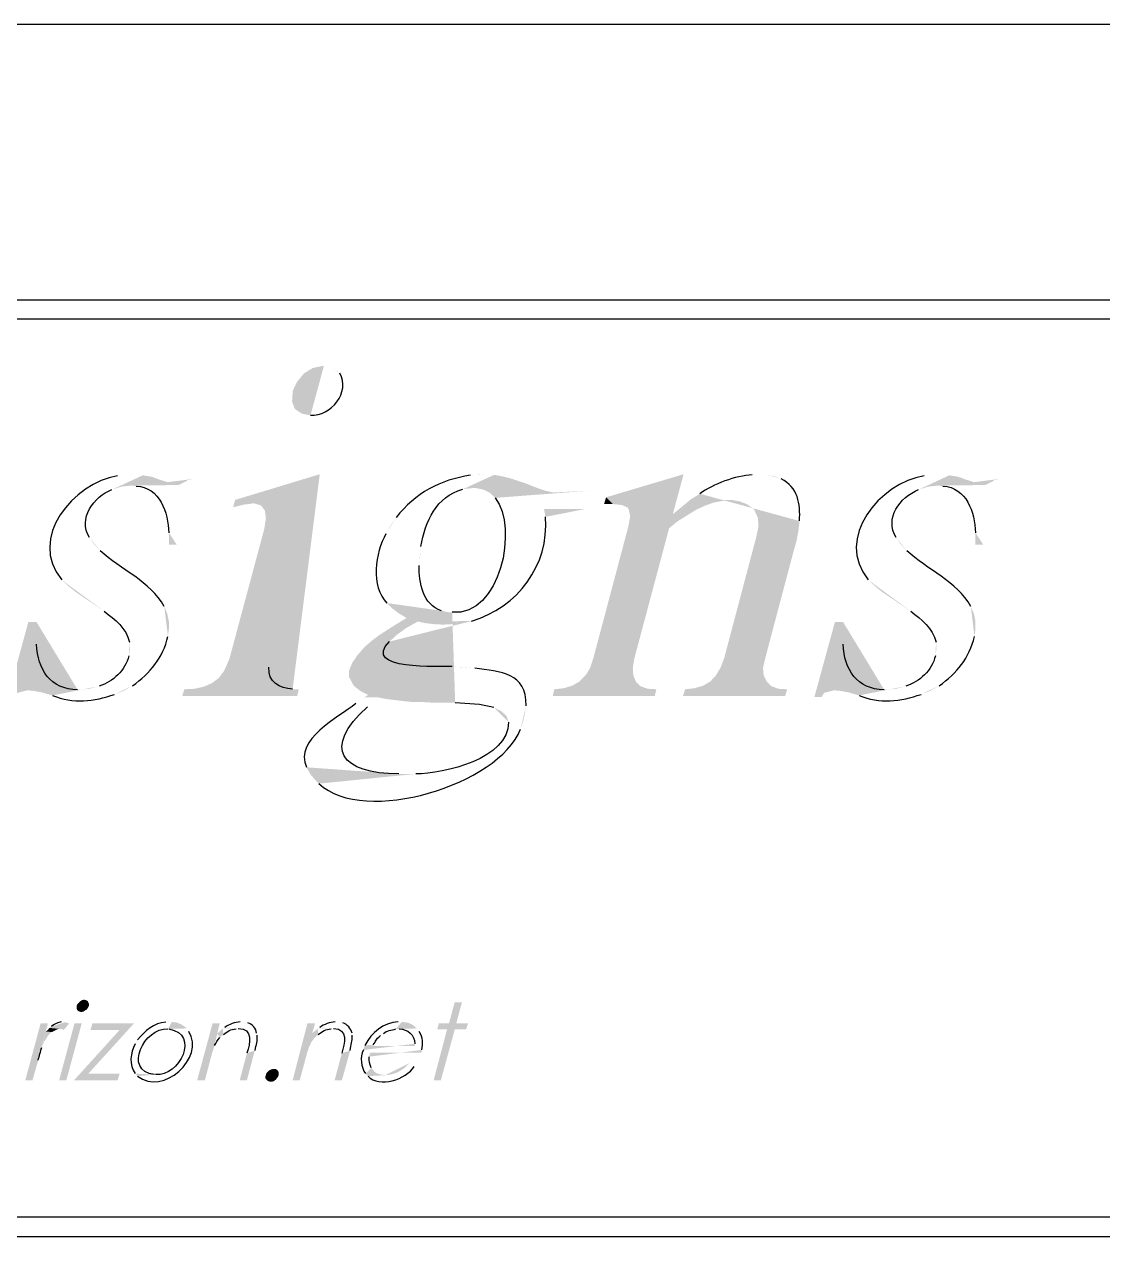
# Model space of a CAD drawing. Header units: inches. Extents: x -167 to 6071, y -6287 to -2731.
# Drawn here: x 1202.1 to 1314.3, y -6287.3 to -6161.3 of the extents above; entities that cross this region are included whole.
import ezdxf

# ---------------------------------------------------------------- set-up
doc = ezdxf.new("R2010")
doc.units = ezdxf.units.IN
doc.header["$LTSCALE"] = 96
doc.header["$MEASUREMENT"] = 0
doc.layers.add('PDF_Geometry', color=7, linetype='Continuous', true_color=0x4a4a4a)
doc.layers.add('PDF_Solid Fills', color=7, linetype='Continuous')

msp = doc.modelspace()

# ---------------------------------------------------------------- hatches: boundary and pattern name
at = {"layer": 'PDF_Solid Fills', "transparency": 33554559}
h = msp.add_hatch(color=256, dxfattribs=at)
h.paths.add_polyline_path([(1233.29, -6196.79), (1233.13, -6196.79), (1232.12, -6197), (1231.26, -6197.54), (1231.1, -6197.7), (1230.46, -6198.5), (1230.04, -6199.4), (1230.04, -6199.56), (1229.98, -6200.47), (1230.25, -6201.22), (1230.36, -6201.32), (1231, -6201.75), (1231.9, -6201.91)], flags=0)
h.paths.add_polyline_path([(1234.94, -6197.54), (1234.84, -6197.43), (1234.14, -6196.95)], flags=0)
h = msp.add_hatch(color=256, dxfattribs=at)
h.paths.add_polyline_path([(1213.5, -6208.04), (1212.92, -6208.1), (1211.85, -6208.2)], flags=0)
h.paths.add_polyline_path([(1206.04, -6219.03), (1206.73, -6219.67), (1207.53, -6220.31), (1210.46, -6222.28)], flags=0)
h.paths.add_polyline_path([(1213.08, -6225.48), (1213.13, -6226.18), (1213.02, -6226.92)], flags=0)
h.paths.add_polyline_path([(1209.93, -6230.07), (1208.92, -6230.34), (1207.85, -6230.44), (1202.46, -6230.5), (1203.05, -6230.55), (1203.96, -6230.71), (1205.08, -6231.03)], flags=0)
h.paths.add_polyline_path([(1211.53, -6230.92), (1212.49, -6230.55), (1213.4, -6230.02)], flags=0)
h.paths.add_polyline_path([(1217.08, -6224.9), (1217.18, -6224.1), (1217.18, -6223.35), (1217.02, -6222.55), (1216.7, -6221.8)], flags=0)
h.paths.add_polyline_path([(1210.04, -6215.99), (1209.4, -6215.3), (1208.92, -6214.6)], flags=0)
h.paths.add_polyline_path([(1211.26, -6209.64), (1212.28, -6209.32), (1213.29, -6209.22), (1218.2, -6209.16), (1218.14, -6209.16), (1217.4, -6209), (1216.33, -6208.63), (1216.28, -6208.63), (1215.42, -6208.31), (1214.46, -6208.15)], flags=0)
h = msp.add_hatch(color=256, dxfattribs=at)
h.paths.add_polyline_path([(1232.86, -6208.04), (1224.06, -6210.71), (1225.88, -6211.08), (1226.09, -6211.08), (1226.78, -6211.3), (1227.16, -6211.83), (1227.26, -6212.63), (1227.1, -6213.7), (1223.48, -6227.19), (1223.26, -6227.72), (1222.89, -6228.52), (1222.36, -6229.22), (1221.66, -6229.75), (1220.81, -6230.12), (1219.85, -6230.34), (1218.78, -6230.39), (1218.57, -6231.08), (1230.52, -6231.08), (1230.68, -6230.39), (1230.04, -6230.39)], flags=0)
h.paths.add_polyline_path([(1227.58, -6228.1), (1227.74, -6227.19)], flags=0)
h = msp.add_hatch(color=256, dxfattribs=at)
h.paths.add_polyline_path([(1250.2, -6208.04), (1249.56, -6208.1), (1248.54, -6208.15)], flags=0)
h.paths.add_polyline_path([(1240.81, -6212.52), (1240.22, -6213.38), (1239.74, -6214.23)], flags=0)
h.paths.add_polyline_path([(1239.85, -6221.43), (1240.44, -6222.02), (1241.08, -6222.5), (1246.62, -6222.39), (1246.3, -6222.39), (1245.5, -6222.23)], flags=0)
h.paths.add_polyline_path([(1243.21, -6217.54), (1243.26, -6216.58), (1243.37, -6215.56)], flags=0)
h.paths.add_polyline_path([(1247.74, -6209.59), (1248.76, -6209.48), (1255.37, -6209.43), (1254.3, -6209), (1252.7, -6208.47), (1251.85, -6208.26), (1251, -6208.1)], flags=0)
for points in [[(1270.68, -6208.04), (1262.62, -6210.44), (1263.32, -6211.14), (1264.28, -6211.24), (1264.86, -6211.51), (1264.97, -6211.67), (1265.13, -6212.42), (1264.92, -6213.54), (1261.29, -6227.19), (1260.97, -6228.15), (1260.49, -6228.95), (1259.85, -6229.59), (1259.1, -6230.02), (1258.25, -6230.28), (1257.24, -6230.39), (1257.08, -6231.08), (1267.69, -6231.08), (1267.85, -6230.39), (1266.94, -6230.34), (1266.2, -6230.07), (1265.72, -6229.59), (1265.45, -6228.95), (1265.4, -6228.15), (1265.56, -6227.19), (1269.18, -6213.64), (1270.04, -6212.95), (1271.05, -6212.31), (1269.56, -6212.2)], [(1255.37, -6209.43), (1248.76, -6209.48), (1249.08, -6209.48), (1249.88, -6209.64), (1250.52, -6209.96), (1257.66, -6209.91), (1257.08, -6209.91), (1256.28, -6209.75)], [(1224.06, -6210.71), (1223.85, -6211.51), (1223.9, -6211.46), (1225.02, -6211.19), (1225.88, -6211.08)], [(1271.42, -6210.66), (1270.52, -6211.4), (1269.56, -6212.2), (1271.05, -6212.31), (1272.01, -6211.72), (1272.92, -6211.3), (1273.82, -6210.98), (1274.68, -6210.82), (1275.48, -6210.71)], [(1248.65, -6223.3), (1243.05, -6223.35), (1243.8, -6223.51), (1244.7, -6223.62), (1245.66, -6223.67), (1246.62, -6223.62), (1247.64, -6223.51)], [(1208.38, -6262.66), (1208.33, -6262.66), (1208.12, -6262.71), (1207.9, -6262.87), (1207.85, -6262.92), (1207.69, -6263.08), (1207.58, -6263.3), (1207.58, -6263.56), (1207.64, -6263.72), (1207.69, -6263.78), (1207.85, -6263.88), (1208.06, -6263.94), (1208.12, -6263.94), (1208.33, -6263.88), (1208.54, -6263.72), (1208.6, -6263.72), (1208.76, -6263.51), (1208.86, -6263.3), (1208.86, -6263.03), (1208.76, -6262.87), (1208.76, -6262.82), (1208.6, -6262.71)], [(1247.64, -6262.92), (1246.89, -6262.92), (1246.3, -6265.11), (1245.24, -6265.11), (1245.08, -6265.75), (1246.09, -6265.75), (1244.7, -6271.03), (1245.45, -6271.03), (1246.89, -6265.75), (1248.06, -6265.75), (1248.28, -6265.11), (1247.05, -6265.11)], [(1204.76, -6265.59), (1204.6, -6265.8), (1204.38, -6265.96), (1205.02, -6266.02), (1205.66, -6265.7), (1205.88, -6265.7)], [(1213.56, -6265.11), (1209.24, -6265.11), (1209.02, -6265.8), (1212.06, -6265.8), (1207.32, -6271.03), (1211.85, -6271.03), (1212.06, -6270.34), (1208.81, -6270.34)], [(1232.38, -6265.11), (1231.58, -6265.11), (1230.04, -6271.03), (1230.78, -6271.03), (1231.37, -6268.84), (1231.37, -6268.79), (1231.48, -6268.47), (1231.53, -6268.2), (1231.64, -6267.94), (1231.69, -6267.72), (1231.74, -6267.56), (1231.85, -6267.4), (1231.9, -6267.24), (1231.9, -6267.19), (1232.06, -6266.98), (1232.17, -6266.82), (1232.33, -6266.6), (1232.54, -6266.44), (1232.7, -6266.28), (1232.06, -6266.18)], [(1228.06, -6269.86), (1228.28, -6269.86), (1228.44, -6269.96), (1228.49, -6270.02), (1228.6, -6270.18), (1228.6, -6270.5), (1228.49, -6270.71), (1228.33, -6270.92), (1228.28, -6270.98), (1228.06, -6271.14), (1227.85, -6271.19), (1227.74, -6271.19), (1227.53, -6271.14), (1227.37, -6271.03), (1227.32, -6270.98), (1227.21, -6270.82), (1227.21, -6270.6), (1227.26, -6270.5), (1227.32, -6270.28), (1227.58, -6270.02), (1227.8, -6269.91), (1228.01, -6269.86)]]:
    msp.add_hatch(color=256, dxfattribs=at).paths.add_polyline_path(points)
h = msp.add_hatch(color=256, dxfattribs=at)
h.paths.add_polyline_path([(1278.46, -6208.04), (1277.82, -6208.1)], flags=0)
h.paths.add_polyline_path([(1272.38, -6210.07), (1271.42, -6210.66), (1275.48, -6210.71), (1275.64, -6210.71), (1276.54, -6210.87), (1277.34, -6211.19), (1277.98, -6211.67), (1278.09, -6211.88), (1278.41, -6212.58), (1278.46, -6213.48), (1278.25, -6214.5), (1274.89, -6227.19), (1274.52, -6228.15), (1274.04, -6228.95), (1273.45, -6229.59), (1272.7, -6230.02), (1271.85, -6230.28), (1270.84, -6230.39), (1270.62, -6231.08), (1281.24, -6231.08), (1281.45, -6230.39), (1280.54, -6230.34), (1279.8, -6230.07), (1279.32, -6229.59), (1279, -6228.95), (1278.94, -6228.15), (1279.16, -6227.19), (1282.2, -6215.72), (1282.41, -6215.03), (1282.62, -6213.91), (1282.73, -6212.9)], flags=0)
h.paths.add_polyline_path([(1280.81, -6208.52), (1280.12, -6208.26), (1279.37, -6208.1)], flags=0)
h = msp.add_hatch(color=256, dxfattribs=at)
h.paths.add_polyline_path([(1297.34, -6208.04), (1296.76, -6208.1), (1295.69, -6208.2)], flags=0)
h.paths.add_polyline_path([(1289.88, -6219.03), (1290.57, -6219.67), (1291.37, -6220.31), (1294.3, -6222.28)], flags=0)
h.paths.add_polyline_path([(1296.92, -6225.48), (1296.97, -6226.18), (1296.86, -6226.92)], flags=0)
h.paths.add_polyline_path([(1293.77, -6230.07), (1292.76, -6230.34), (1291.69, -6230.44), (1286.3, -6230.5), (1286.89, -6230.55), (1287.8, -6230.71), (1288.92, -6231.03)], flags=0)
h.paths.add_polyline_path([(1295.37, -6230.92), (1296.33, -6230.55), (1297.24, -6230.02)], flags=0)
h.paths.add_polyline_path([(1300.92, -6224.9), (1301.02, -6224.1), (1301.02, -6223.35), (1300.86, -6222.55), (1300.54, -6221.8)], flags=0)
h.paths.add_polyline_path([(1293.88, -6215.99), (1293.24, -6215.3), (1292.76, -6214.6)], flags=0)
h.paths.add_polyline_path([(1295.1, -6209.64), (1296.12, -6209.32), (1297.13, -6209.22), (1302.04, -6209.16), (1301.98, -6209.16), (1301.24, -6209), (1300.17, -6208.63), (1300.12, -6208.63), (1299.26, -6208.31), (1298.3, -6208.15)], flags=0)
h = msp.add_hatch(color=256, dxfattribs=at)
h.paths.add_polyline_path([(1219.8, -6208.52), (1219.16, -6208.52), (1219.05, -6208.74), (1218.2, -6209.16), (1213.29, -6209.22), (1213.77, -6209.27)], flags=0)
h.paths.add_polyline_path([(1217.18, -6214.12), (1217.18, -6215.35), (1217.98, -6215.35)], flags=0)
h = msp.add_hatch(color=256, dxfattribs=at)
h.paths.add_polyline_path([(1303.64, -6208.52), (1303, -6208.52), (1302.89, -6208.74), (1302.04, -6209.16), (1297.13, -6209.22), (1297.61, -6209.27)], flags=0)
h.paths.add_polyline_path([(1301.02, -6214.12), (1301.02, -6215.35), (1301.82, -6215.35)], flags=0)
h = msp.add_hatch(color=256, dxfattribs=at)
h.paths.add_polyline_path([(1260.86, -6209.75), (1257.66, -6209.91), (1250.52, -6209.96), (1251.1, -6210.5)], flags=0)
h.paths.add_polyline_path([(1246.62, -6222.39), (1241.08, -6222.5), (1241.88, -6222.98), (1240.76, -6223.67), (1239.74, -6224.31), (1238.94, -6224.84), (1238.3, -6225.32), (1237.5, -6226.02), (1236.76, -6226.87), (1236.22, -6227.67), (1235.9, -6228.47), (1235.9, -6229.11), (1236.33, -6229.91), (1236.44, -6230.07), (1237.13, -6230.6), (1237.88, -6230.98), (1237.5, -6231.24), (1238.94, -6231.24), (1239.74, -6231.4), (1241.56, -6231.62), (1242.52, -6231.72), (1243.53, -6231.72), (1244.6, -6231.78), (1246.94, -6231.78)], flags=0)
h.paths.add_polyline_path([(1250.94, -6232.26), (1251.74, -6232.68), (1252.28, -6233.16), (1252.49, -6233.8)], flags=0)
h.paths.add_polyline_path([(1242.84, -6239.19), (1241.72, -6239.19), (1231.9, -6239.24), (1232.54, -6239.99), (1232.76, -6240.2)], flags=0)
h.paths.add_polyline_path([(1253.72, -6234.55), (1253.98, -6233.75), (1254.14, -6233.11), (1254.3, -6232.1)], flags=0)
h.paths.add_polyline_path([(1248.97, -6228.2), (1247.85, -6228.1), (1246.62, -6228.04)], flags=0)
h.paths.add_polyline_path([(1240.12, -6225.43), (1240.86, -6224.74), (1241.82, -6224.04), (1243.05, -6223.35), (1248.65, -6223.3)], flags=0)
h.paths.add_polyline_path([(1256.33, -6212.47), (1256.17, -6211.67), (1260.38, -6211.67)], flags=0)
h = msp.add_hatch(color=256, dxfattribs=at)
h.paths.add_polyline_path([(1203.42, -6223.4), (1202.57, -6223.4), (1200.44, -6231.19), (1201.18, -6231.19), (1201.45, -6230.76), (1202.46, -6230.5), (1207.85, -6230.44), (1207.69, -6230.44)], flags=0)
h.paths.add_polyline_path([(1203.42, -6225.7), (1203.37, -6224.63)], flags=0)
h = msp.add_hatch(color=256, dxfattribs=at)
h.paths.add_polyline_path([(1287.26, -6223.4), (1286.41, -6223.4), (1284.28, -6231.19), (1285.02, -6231.19), (1285.29, -6230.76), (1286.3, -6230.5), (1291.69, -6230.44), (1291.53, -6230.44)], flags=0)
h.paths.add_polyline_path([(1287.26, -6225.7), (1287.21, -6224.63)], flags=0)
h = msp.add_hatch(color=256, dxfattribs=at)
h.paths.add_polyline_path([(1237.5, -6231.24), (1236.6, -6231.88)], flags=0)
h.paths.add_polyline_path([(1231.48, -6238.5), (1231.9, -6239.24), (1241.72, -6239.19), (1241.08, -6239.19)], flags=0)
h.paths.add_polyline_path([(1237.82, -6232.2), (1238.94, -6231.24)], flags=0)
h = msp.add_hatch(color=256, dxfattribs=at)
h.paths.add_polyline_path([(1204.6, -6265.11), (1203.85, -6265.11), (1202.25, -6271.03), (1203, -6271.03), (1203.58, -6269), (1203.58, -6268.95)], flags=0)
h.paths.add_polyline_path([(1203.96, -6267.62), (1204.06, -6267.4), (1204.12, -6267.24), (1204.17, -6267.08), (1204.22, -6266.98), (1204.28, -6266.92), (1204.44, -6266.71), (1204.54, -6266.5), (1204.7, -6266.28), (1204.86, -6266.12), (1205.02, -6266.02), (1204.38, -6265.96)], flags=0)
h = msp.add_hatch(color=256, dxfattribs=at)
h.paths.add_polyline_path([(1206.2, -6264.95), (1205.98, -6264.95)], flags=0)
h.paths.add_polyline_path([(1204.97, -6265.43), (1204.76, -6265.59), (1205.88, -6265.7), (1206.04, -6265.7), (1206.25, -6265.8), (1206.78, -6265.16), (1206.78, -6265.11), (1206.36, -6265)], flags=0)
h = msp.add_hatch(color=256, dxfattribs=at)
h.paths.add_polyline_path([(1217.29, -6264.95), (1217.08, -6264.95), (1216.86, -6265)], flags=0)
h.paths.add_polyline_path([(1213.93, -6266.82), (1213.82, -6267.03), (1213.66, -6267.24)], flags=0)
h.paths.add_polyline_path([(1213.66, -6270.34), (1213.82, -6270.5), (1215.8, -6270.44), (1215.69, -6270.44)], flags=0)
h.paths.add_polyline_path([(1217.08, -6265.7), (1219.05, -6265.64), (1218.94, -6265.54), (1218.46, -6265.22), (1218.3, -6265.16), (1218.09, -6265.06), (1217.93, -6265), (1217.72, -6265), (1217.5, -6264.95)], flags=0)
h = msp.add_hatch(color=256, dxfattribs=at)
h.paths.add_polyline_path([(1219.05, -6265.64), (1217.08, -6265.7), (1217.18, -6265.7)], flags=0)
h.paths.add_polyline_path([(1215.8, -6270.44), (1213.82, -6270.5), (1213.93, -6270.6)], flags=0)
h.paths.add_polyline_path([(1219.26, -6265.96), (1219.16, -6265.8)], flags=0)
h = msp.add_hatch(color=256, dxfattribs=at)
h.paths.add_polyline_path([(1222.46, -6265.11), (1221.72, -6265.11), (1220.12, -6271.03), (1220.92, -6271.03), (1221.5, -6268.84), (1221.5, -6268.79), (1221.61, -6268.47), (1221.66, -6268.2), (1221.77, -6267.94), (1221.82, -6267.72), (1221.88, -6267.56), (1221.93, -6267.4)], flags=0)
h.paths.add_polyline_path([(1222.46, -6266.6), (1222.62, -6266.44), (1222.84, -6266.28), (1222.2, -6266.18)], flags=0)
h = msp.add_hatch(color=256, dxfattribs=at)
h.paths.add_polyline_path([(1222.78, -6265.64), (1222.62, -6265.8), (1222.41, -6265.96), (1222.2, -6266.18), (1222.84, -6266.28)], flags=0)
h.paths.add_polyline_path([(1224.17, -6265.7), (1224.38, -6265.64)], flags=0)
h = msp.add_hatch(color=256, dxfattribs=at)
h.paths.add_polyline_path([(1224.76, -6264.95), (1224.6, -6264.95)], flags=0)
h.paths.add_polyline_path([(1223, -6265.54), (1222.78, -6265.64), (1224.38, -6265.64)], flags=0)
h.paths.add_polyline_path([(1225.29, -6268.2), (1224.54, -6271.03), (1225.29, -6271.03), (1226.09, -6267.99), (1226.14, -6267.94)], flags=0)
h.paths.add_polyline_path([(1226.36, -6266.34), (1226.36, -6266.23), (1226.3, -6266.12)], flags=0)
h.paths.add_polyline_path([(1225.4, -6265.06), (1224.97, -6264.95)], flags=0)
h = msp.add_hatch(color=256, dxfattribs=at)
h.paths.add_polyline_path([(1232.65, -6265.64), (1232.49, -6265.8), (1232.28, -6265.96), (1232.06, -6266.18), (1232.7, -6266.28)], flags=0)
h.paths.add_polyline_path([(1234.04, -6265.7), (1234.3, -6265.64)], flags=0)
h = msp.add_hatch(color=256, dxfattribs=at)
h.paths.add_polyline_path([(1234.62, -6264.95), (1234.46, -6264.95)], flags=0)
h.paths.add_polyline_path([(1232.86, -6265.54), (1232.65, -6265.64), (1234.3, -6265.64)], flags=0)
h.paths.add_polyline_path([(1235.16, -6268.2), (1234.41, -6271.03), (1235.16, -6271.03), (1236.01, -6267.99), (1236.01, -6267.94)], flags=0)
h.paths.add_polyline_path([(1236.22, -6266.34), (1236.22, -6266.12)], flags=0)
h.paths.add_polyline_path([(1235.26, -6265.06), (1234.84, -6264.95)], flags=0)
h = msp.add_hatch(color=256, dxfattribs=at)
h.paths.add_polyline_path([(1243, -6265.64), (1241.02, -6265.7), (1241.13, -6265.7)], flags=0)
h.paths.add_polyline_path([(1242.73, -6267.24), (1242.73, -6267.46), (1238.3, -6267.46), (1237.45, -6267.67), (1237.4, -6267.88)], flags=0)
h.paths.add_polyline_path([(1237.61, -6270.34), (1237.72, -6270.5), (1239.69, -6270.5), (1239.64, -6270.5), (1239.42, -6270.44), (1239.21, -6270.44), (1239.05, -6270.39), (1238.84, -6270.34), (1238.52, -6270.12), (1238.41, -6269.96), (1238.3, -6269.8), (1238.2, -6269.75)], flags=0)
h.paths.add_polyline_path([(1237.98, -6268.58), (1238.04, -6268.36), (1238.09, -6268.15), (1243.42, -6268.15), (1243.48, -6267.88)], flags=0)
h.paths.add_polyline_path([(1243.21, -6265.96), (1243.1, -6265.8)], flags=0)
h = msp.add_hatch(color=256, dxfattribs=at)
h.paths.add_polyline_path([(1241.18, -6264.95), (1241.02, -6264.95)], flags=0)
h.paths.add_polyline_path([(1237.56, -6267.4), (1237.45, -6267.67), (1238.3, -6267.46), (1238.41, -6267.35)], flags=0)
h.paths.add_polyline_path([(1239.16, -6266.39), (1239.37, -6266.23), (1239.48, -6266.18)], flags=0)
h.paths.add_polyline_path([(1240.76, -6265.7), (1241.02, -6265.7), (1243, -6265.64), (1242.84, -6265.54), (1242.68, -6265.38), (1242.57, -6265.32), (1242.41, -6265.22), (1242.2, -6265.11), (1242.04, -6265.06), (1241.82, -6265), (1241.61, -6265), (1241.4, -6264.95)], flags=0)
h = msp.add_hatch(color=256, dxfattribs=at)
h.paths.add_polyline_path([(1242.3, -6269.06), (1242.14, -6269.27)], flags=0)
h.paths.add_polyline_path([(1239.69, -6270.5, 0.213261), (1242.14, -6269.27)], flags=0)
h.paths.add_polyline_path([(1239.69, -6270.5), (1237.72, -6270.5), (1237.88, -6270.6)], flags=0)
h.paths.add_polyline_path([(1242.68, -6269.59), (1242.89, -6269.43)], flags=0)

# ---------------------------------------------------------------- linework, layer by layer
at = {"layer": 'PDF_Geometry'}
msp.add_lwpolyline([(-112.1, -6161.27), (1695.9, -6161.27)], dxfattribs=at)
at = {"layer": 'PDF_Geometry', "color": 7}
for points in [[(774.04, -6189.91), (1748.7, -6189.91), (1748.7, -6287.3), (774.04, -6287.3)], [(776.06, -6285.27), (776.06, -6191.88), (1746.73, -6191.88), (1746.73, -6285.27)]]:
    msp.add_lwpolyline(points, close=True, dxfattribs=at)
for points in [[(1231.9, -6201.91), (1234.02, -6202.05), (1236.09, -6199.5), (1234.94, -6197.54)], [(1211.85, -6208.2), (1207.25, -6208.97), (1202.46, -6214.69), (1206.04, -6219.03)], [(1213.77, -6209.27), (1216.25, -6209.37), (1217.09, -6212.05), (1217.18, -6214.12)], [(1248.54, -6208.15), (1245.37, -6208.6), (1242.82, -6210.01), (1240.81, -6212.52)], [(1277.82, -6208.1), (1276.1, -6208.2), (1273.76, -6209.04), (1272.38, -6210.07)], [(1282.73, -6212.9), (1282.83, -6211.08), (1282.59, -6209.42), (1280.81, -6208.52)], [(1295.69, -6208.2), (1291.09, -6208.97), (1286.3, -6214.69), (1289.88, -6219.03)], [(1297.61, -6209.27), (1300.14, -6209.42), (1300.93, -6211.98), (1301.02, -6214.12)], [(1208.92, -6214.6), (1207.69, -6212.67), (1209.38, -6210.32), (1211.26, -6209.64)], [(1243.37, -6215.56), (1243.86, -6212.92), (1244.91, -6210.37), (1247.74, -6209.59)], [(1251.1, -6210.5), (1253.51, -6213.55), (1251.67, -6222.85), (1246.62, -6222.39)], [(1292.76, -6214.6), (1291.56, -6212.57), (1293.14, -6210.46), (1295.1, -6209.64)], [(1248.65, -6223.3), (1253.46, -6221.86), (1256.71, -6217.53), (1256.33, -6212.47)], [(1239.74, -6214.23), (1238.63, -6216.17), (1238.11, -6219.7), (1239.85, -6221.43)], [(1216.7, -6221.8), (1215.23, -6219.12), (1212.19, -6218), (1210.04, -6215.99)], [(1300.54, -6221.8), (1299.07, -6219.12), (1296.03, -6218), (1293.88, -6215.99)], [(1245.5, -6222.23), (1243.61, -6221.64), (1243.11, -6219.27), (1243.21, -6217.54)], [(1210.46, -6222.28), (1211.57, -6223.14), (1212.75, -6224.04), (1213.08, -6225.48)], [(1294.3, -6222.28), (1295.41, -6223.14), (1296.59, -6224.04), (1296.92, -6225.48)], [(1207.69, -6230.44), (1204.87, -6230.43), (1203.52, -6228.32), (1203.42, -6225.7)], [(1213.4, -6230.02), (1215.2, -6228.76), (1216.59, -6227.08), (1217.08, -6224.9)], [(1246.62, -6228.04), (1245.48, -6227.98), (1237.05, -6228.47), (1240.12, -6225.43)], [(1291.53, -6230.44), (1288.71, -6230.43), (1287.36, -6228.32), (1287.26, -6225.7)], [(1297.24, -6230.02), (1299.12, -6228.73), (1300.37, -6227.13), (1300.92, -6224.9)], [(1213.02, -6226.92), (1212.63, -6228.45), (1211.4, -6229.58), (1209.93, -6230.07)], [(1296.86, -6226.92), (1296.47, -6228.45), (1295.24, -6229.58), (1293.77, -6230.07)], [(1230.04, -6230.39), (1228.69, -6230.29), (1227.44, -6229.64), (1227.58, -6228.1)], [(1254.3, -6232.1), (1254.39, -6228.61), (1251.62, -6228.59), (1248.97, -6228.2)], [(1205.08, -6231.03), (1207.2, -6231.93), (1209.41, -6231.66), (1211.53, -6230.92)], [(1236.6, -6231.88), (1234.78, -6233.37), (1230.19, -6235.53), (1231.48, -6238.5)], [(1246.94, -6231.78), (1248.28, -6231.85), (1249.65, -6231.87), (1250.94, -6232.26)], [(1288.92, -6231.03), (1291.04, -6231.93), (1293.25, -6231.66), (1295.37, -6230.92)], [(1241.08, -6239.19), (1235.1, -6239.16), (1233.02, -6236.58), (1237.82, -6232.2)], [(1252.49, -6233.8), (1252.49, -6237.63), (1245.81, -6239.15), (1242.84, -6239.19)], [(1232.76, -6240.2), (1237.52, -6244.61), (1251.43, -6240.34), (1253.72, -6234.55)], [(1205.98, -6264.95), (1205.71, -6265), (1205.19, -6265.25), (1204.97, -6265.43)], [(1215.69, -6270.44), (1212.34, -6270.03), (1214.64, -6265.51), (1217.08, -6265.7)], [(1216.86, -6265), (1215.66, -6265.04), (1214.65, -6265.92), (1213.93, -6266.82)], [(1213.93, -6270.6), (1216.56, -6272.75), (1220.96, -6268.68), (1219.26, -6265.96)], [(1217.18, -6265.7), (1220.46, -6266.23), (1218.27, -6270.67), (1215.8, -6270.44)], [(1222.84, -6266.28), (1223.21, -6265.99), (1223.67, -6265.67), (1224.17, -6265.7)], [(1224.6, -6264.95), (1224.03, -6265.02), (1223.46, -6265.19), (1223, -6265.54)], [(1224.38, -6265.64), (1226.01, -6265.66), (1225.6, -6267.17), (1225.29, -6268.2)], [(1226.3, -6266.12), (1226.26, -6265.65), (1225.82, -6265.19), (1225.4, -6265.06)], [(1232.7, -6266.28), (1233.08, -6265.99), (1233.54, -6265.67), (1234.04, -6265.7)], [(1234.46, -6264.95), (1233.9, -6265.02), (1233.33, -6265.19), (1232.86, -6265.54)], [(1234.3, -6265.64), (1235.87, -6265.69), (1235.45, -6267.2), (1235.16, -6268.2)], [(1236.22, -6266.12), (1236.15, -6265.71), (1235.67, -6265.17), (1235.26, -6265.06)], [(1241.02, -6264.95), (1239.44, -6265.1), (1238.26, -6266), (1237.56, -6267.4)], [(1239.48, -6266.18), (1239.82, -6265.83), (1240.3, -6265.84), (1240.76, -6265.7)], [(1241.13, -6265.7), (1241.99, -6265.7), (1242.76, -6266.31), (1242.73, -6267.24)], [(1243.48, -6267.88), (1243.55, -6267.15), (1243.62, -6266.64), (1243.21, -6265.96)], [(1213.66, -6267.24), (1213.17, -6268.2), (1213.02, -6269.42), (1213.66, -6270.34)], [(1221.93, -6267.4), (1222.08, -6267.12), (1222.26, -6266.87), (1222.46, -6266.6)], [(1226.14, -6267.94), (1226.26, -6267.28), (1226.4, -6267.01), (1226.36, -6266.34)], [(1236.01, -6267.94), (1236.12, -6267.28), (1236.27, -6267.01), (1236.22, -6266.34)], [(1238.41, -6267.35), (1238.76, -6266.88), (1238.65, -6266.84), (1239.16, -6266.39)], [(1203.58, -6268.95), (1203.71, -6268.5), (1203.85, -6268.07), (1203.96, -6267.62)], [(1237.4, -6267.88), (1237.04, -6268.61), (1237.13, -6269.67), (1237.61, -6270.34)], [(1237.88, -6270.6), (1239.03, -6271.84), (1241.85, -6270.96), (1242.68, -6269.59)], [(1238.2, -6269.75), (1238.06, -6269.24), (1237.95, -6269.12), (1237.98, -6268.58)]]:
    msp.add_open_spline(points, degree=3, dxfattribs=at)
at = {"layer": 'PDF_Solid Fills', "transparency": 33554559}
for points in [[(1262.62, -6210.44), (1262.41, -6211.14), (1263.32, -6211.14)], [(1208.12, -6265.11), (1207.37, -6265.11), (1206.52, -6271.03), (1205.77, -6271.03)]]:
    msp.add_solid(points, dxfattribs=at)

doc.saveas('drawing.dxf')
